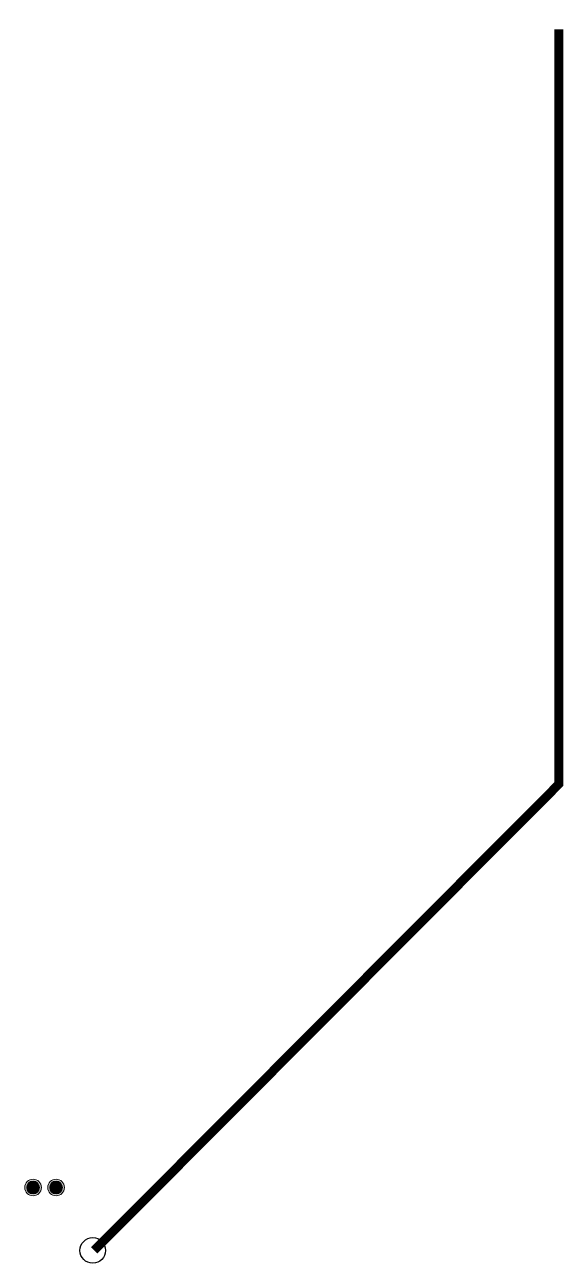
# Model space of a CAD drawing. Header units: centimetres. Extents: x -4990 to 114398, y -61489 to -12305.
# Drawn here: x 17862 to 18283, y -43509 to -42542 of the extents above; entities that cross this region are included whole.
import ezdxf

# ---------------------------------------------------------------- set-up
doc = ezdxf.new("R2010")
doc.units = ezdxf.units.CM
doc.header["$LTSCALE"] = 0.5
doc.linetypes.add('prlm_ep', pattern=[2.5, 1.25, -0.25, 0.25, -0.25, 0.25, -0.25])
for name, color, linetype in [('prlm-EAU-EPEXT', 145, 'CONTINUOUS'), ('prlm-EAU-EUEV', 25, 'CONTINUOUS'), ('prlm-MOD-PB', 123, 'CONTINUOUS')]:
    doc.layers.add(name, color=color, linetype=linetype)

# ---------------------------------------------------------------- blocks, each defined once
blk = doc.blocks.new('xi.chumod')
at = {"layer": 'prlm-MOD-PB', "linetype": 'ByBlock', "lineweight": 5}
blk.add_hatch(color=0, dxfattribs=at).paths.add_polyline_path([(6.5, 0, 1), (-6.5, 0, 1)])
at = {"layer": 'prlm-MOD-PB', "color": 0, "linetype": 'ByBlock', "lineweight": 5}
blk.add_circle((0, 0), 6.5, dxfattribs=at)
blk = doc.blocks.new('xi.epext')
at = {"layer": 'prlm-EAU-EPEXT', "color": 0, "linetype": 'ByBlock', "lineweight": -2}
blk.add_circle((0, 0), 5, dxfattribs=at)
blk = doc.blocks.new('xi.eu')
at = {"layer": 'prlm-EAU-EUEV', "linetype": 'ByBlock', "lineweight": -2}
h = blk.add_hatch(color=0, dxfattribs=at)
edge = h.paths.add_edge_path()
edge.add_arc((0, 0), 5, 0, 360)
at = {"layer": 'prlm-EAU-EUEV', "color": 0, "linetype": 'ByBlock', "lineweight": 5}
blk.add_circle((0, 0), 5, dxfattribs=at)
blk = doc.blocks.new('xi.ev')
at = {"layer": 'prlm-EAU-EUEV', "linetype": 'ByBlock', "lineweight": -2}
h = blk.add_hatch(color=0, dxfattribs=at)
edge = h.paths.add_edge_path()
edge.add_arc((0, 0), 5, 0, 360)
at = {"layer": 'prlm-EAU-EUEV', "color": 0, "linetype": 'ByBlock', "lineweight": 5}
blk.add_circle((0, 0), 5, dxfattribs=at)

msp = doc.modelspace()

# ---------------------------------------------------------------- linework, layer by layer
at = {"layer": 'prlm-EAU-EPEXT', "linetype": 'prlm_ep', "ltscale": 20, "const_width": 7, "flags": 128}
msp.add_lwpolyline([(17916.648, -43499.36), (18279.786, -43135.087), (18279.786, -42545.207)], dxfattribs=at)

# ---------------------------------------------------------------- block references
at = {"layer": 'prlm-EAU-EPEXT', "xscale": 2, "yscale": 2, "zscale": 2, "rotation": 90}
msp.add_blockref('xi.epext', (17915.513, -43499.36), dxfattribs=at)
at = {"layer": 'prlm-EAU-EUEV', "rotation": 90}
for name, p in [('xi.eu', (17868.86, -43450.197)), ('xi.ev', (17886.838, -43450.197))]:
    msp.add_blockref(name, p, dxfattribs=at)
at = {"layer": 'prlm-MOD-PB', "rotation": 90}
for p in [(17868.86, -43450.197), (17886.838, -43450.197)]:
    msp.add_blockref('xi.chumod', p, dxfattribs=at)

doc.saveas('drawing.dxf')
